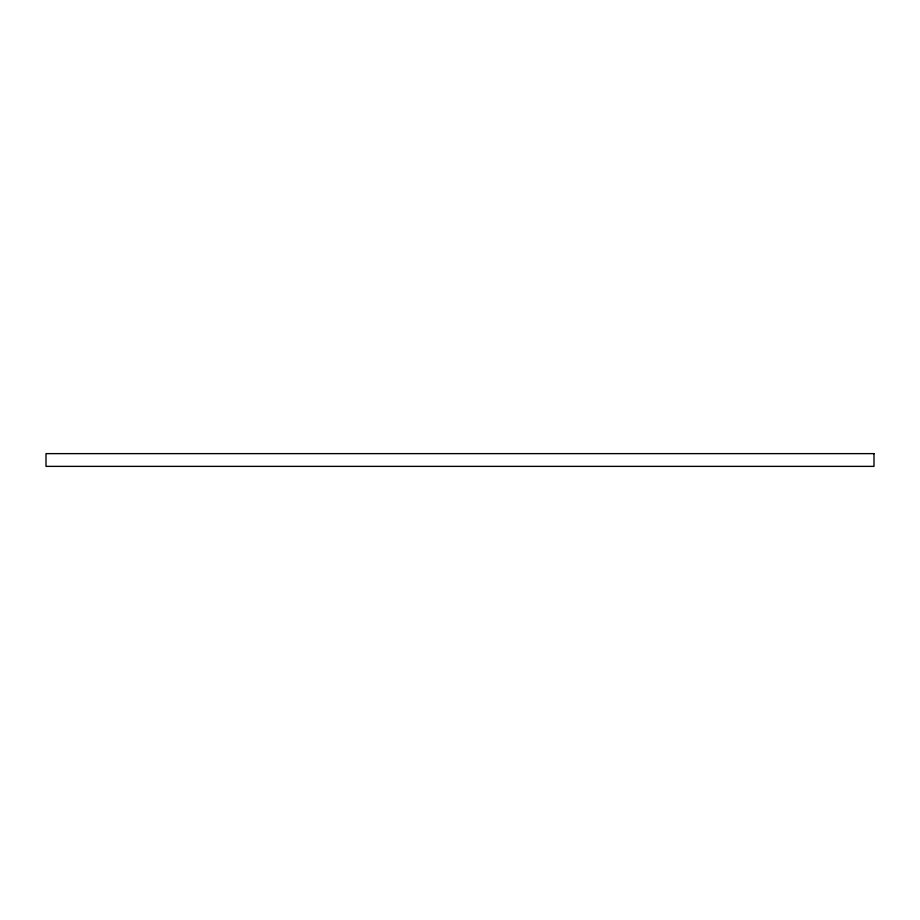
<?xml version="1.0" encoding="UTF-8"?>
<svg xmlns="http://www.w3.org/2000/svg" width="920" height="920" viewBox="0 0 920 920"><rect width="100%" height="100%" fill="white"/><g stroke="black" fill="none" stroke-linecap="round" stroke-linejoin="round"><path stroke-width="1.38" d="M874 453.629L46 453.629L46 466.371L874 466.371L874 453.629"/></g></svg>
